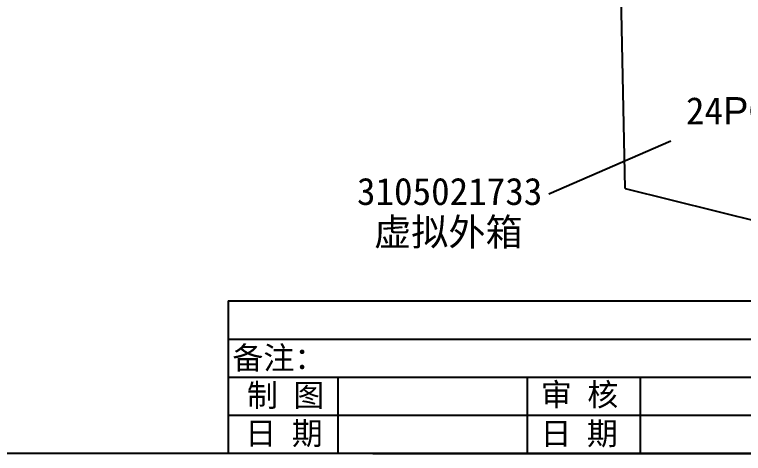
# Model space of a CAD drawing. Header units: millimetres. Extents: x 0 to 549, y 0 to 190.
# Drawn here: x 369.8 to 450, y 0 to 48.3 of the extents above; entities that cross this region are included whole.
import ezdxf

# ---------------------------------------------------------------- set-up
doc = ezdxf.new("R2010")
doc.units = ezdxf.units.MM
doc.styles.get("Standard").update_dxf_attribs({"font": 'SimSun.ttf'})

msp = doc.modelspace()

# ---------------------------------------------------------------- linework, layer by layer
at = {"color": 7, "linetype": 'Continuous'}
for q in [(436.414, 54.778), (469.286, 21.147)]:
    msp.add_line((436.973, 29.195), q, dxfattribs=at)
for p, q in [((441.977, 34.397), (428.582, 28.549)), ((393.276, 16.8), (548.6, 16.801)), ((393.276, 16.8), (393.276, 0)), ((393.276, 12.6), (548.6, 12.601)), ((393.276, 8.4), (548.601, 8.401)), ((393.276, 8.4), (495.076, 8.4)), ((405.38, 0), (405.38, 8.4)), ((408.276, 8.4), (408.276, 8.4)), ((426.225, 0), (426.225, 8.4)), ((438.649, 0), (438.649, 8.4)), ((393.276, 4.2), (548.601, 4.2)), ((548.601, 0), (278.601, 0)), ((409.203, 0), (548.601, 0))]:
    msp.add_line(p, q)

# ---------------------------------------------------------------- texts
at = {"color": 7}
msp.add_text('3105021733', height=3, dxfattribs=at).set_placement((407.445, 27.364))
for s, p in [('备注：', (393.733, 9.276)), ('审 核', (427.694, 5.232)), ('制 图', (395.338, 5.157)), ('日 期', (395.155, 0.964)), ('日 期', (427.636, 0.948))]:
    msp.add_text(s, height=2.5).set_placement(p)
at = {"color": 7, "char_height": 3, "attachment_point": 1}
for s, insert, width in [('24{\\fArial|b0|i0|c0|p32;PCS}一箱', (443.661, 39.246), 64.5), ('虚拟外箱', (409.324, 25.891), 35.50176)]:
    msp.add_mtext(s, dxfattribs=dict(at, insert=insert, width=width))

doc.saveas('drawing.dxf')
